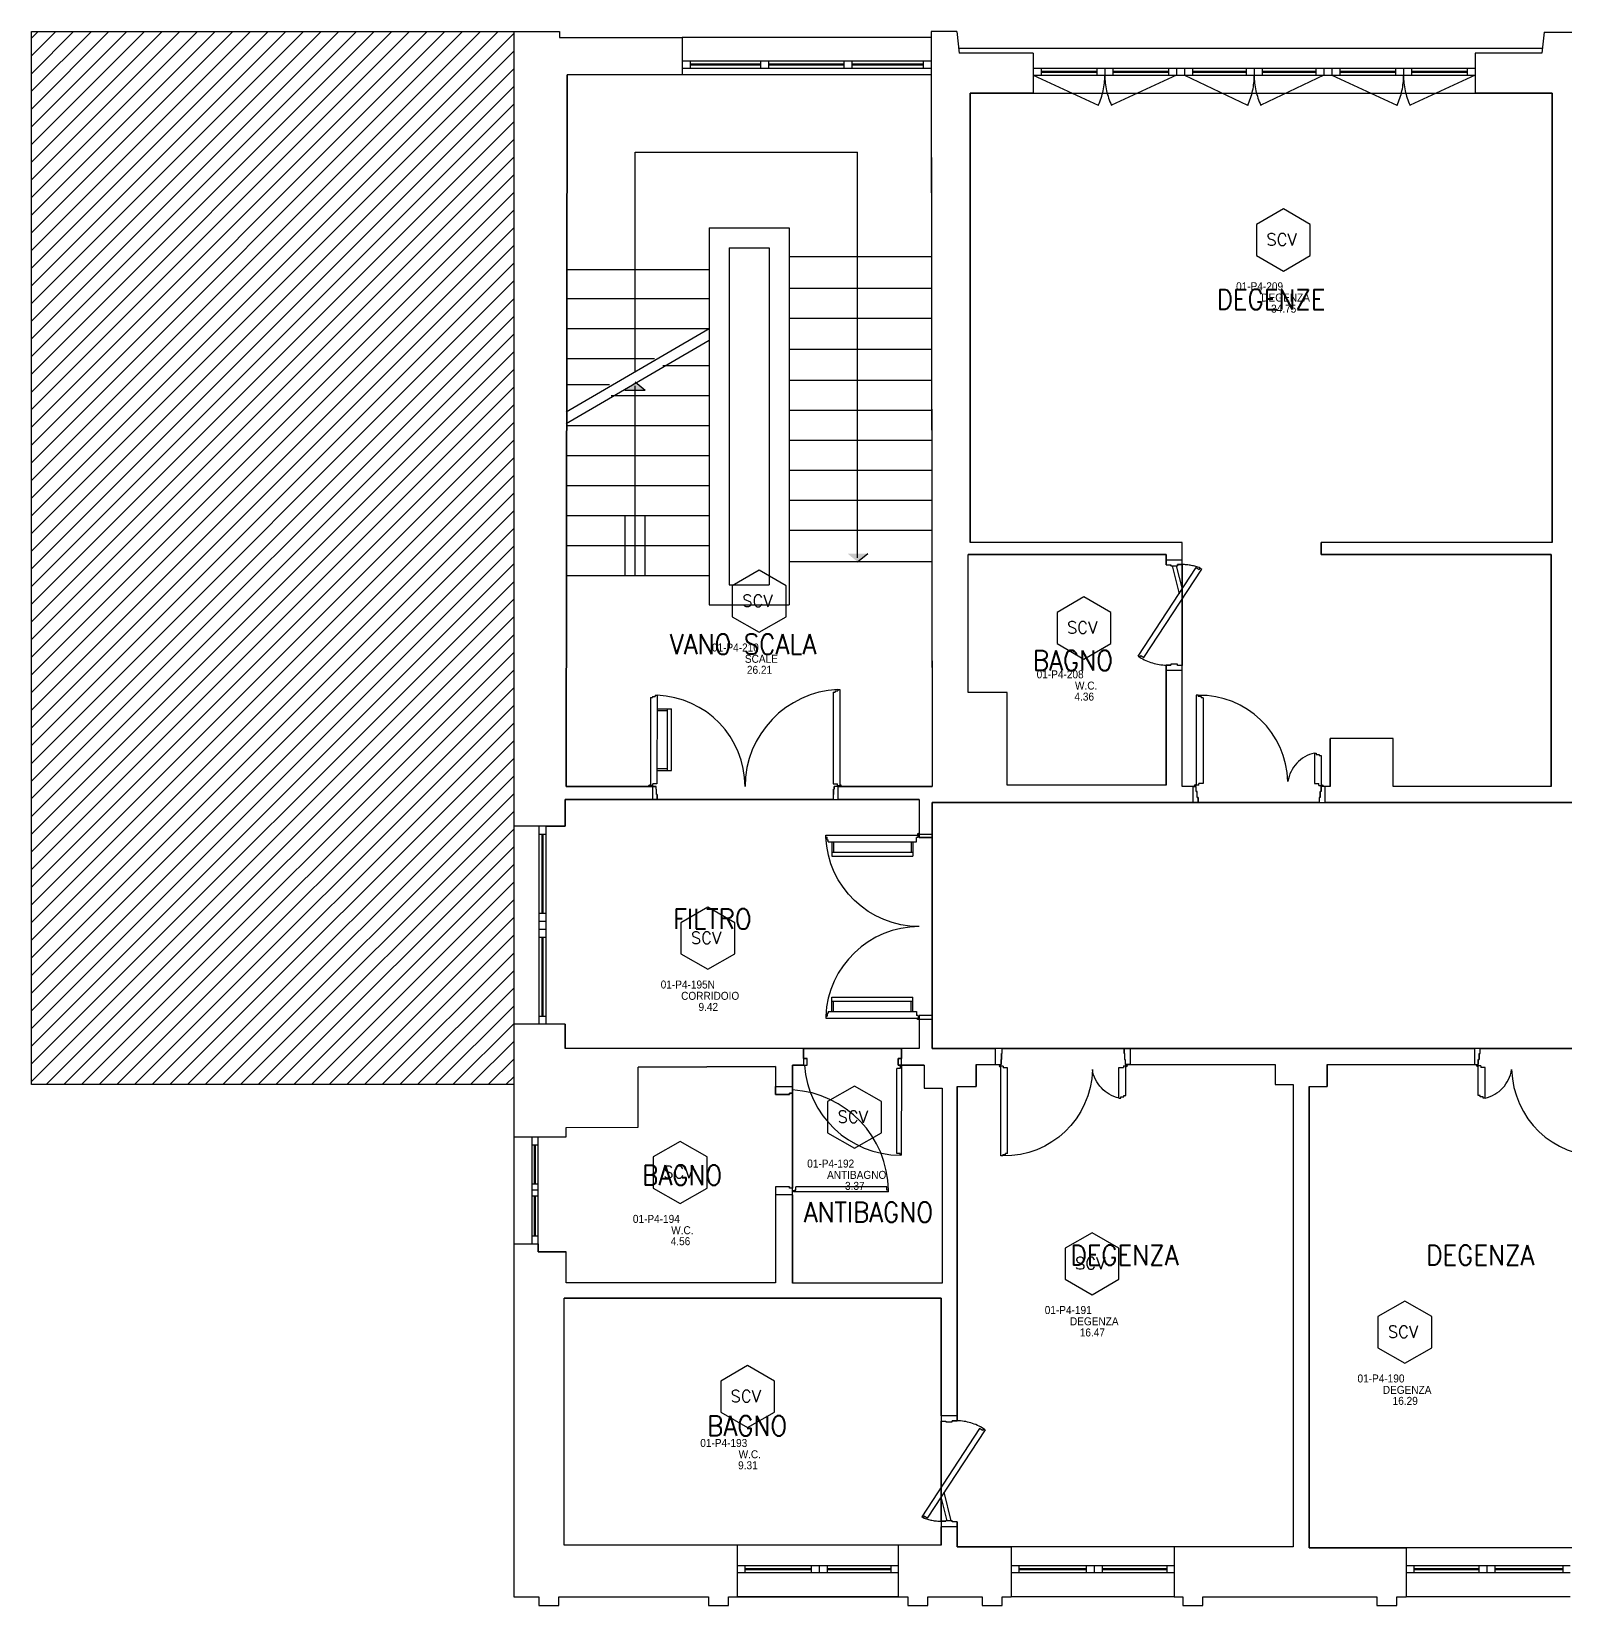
# Model space of a CAD drawing. Header units: inches. Extents: x 16420 to 16611, y 92341 to 92416.
# Drawn here: x 16420.3 to 16435.64, y 92394.51 to 92410.24 of the extents above; entities that cross this region are included whole.
import ezdxf
from ezdxf.enums import TextEntityAlignment as Align

# ---------------------------------------------------------------- set-up
doc = ezdxf.new("R2010")
doc.units = ezdxf.units.IN
doc.header["$LTSCALE"] = 50
doc.header["$MEASUREMENT"] = 0
doc.linetypes.add('HIDDEN2', pattern=[0.1875, 0.125, -0.0625])
doc.linetypes.add('NASCOSTA2', pattern=[0.1875, 0.125, -0.0625])
for name, color, linetype in [('A-LOCALI', 7, 'Continuous'), ('AA-CodiceVano', 7, 'Continuous'), ('GMM_DEST.USO', 50, 'Continuous'), ('PIANTA', 7, 'Continuous'), ('RM', 191, 'Continuous')]:
    doc.layers.add(name, color=color, linetype=linetype)
doc.styles.add('ARIAL', font='arial.ttf')
doc.styles.add('ARTECO', font='romans.shx', dxfattribs={"width": 0.9})
doc.styles.get("Standard").update_dxf_attribs({"font": 'txt.shx'})

# ---------------------------------------------------------------- blocks, each defined once
blk = doc.blocks.new('MFM_COD_VANO')
at = {"layer": 'A-LOCALI'}
for p, q in [((0, 0.621), (-0.269, 0.466)), ((0.269, 0.466), (0, 0.621)), ((-0.269, 0.466), (-0.269, 0.155)), ((0.269, 0.155), (0.269, 0.466)), ((-0.269, 0.155), (0, 0)), ((0, 0), (0.269, 0.155))]:
    blk.add_line(p, q, dxfattribs=at)
blk.add_text('SCV', height=0.12, dxfattribs=at).set_placement((-0.17, 0.255))
at = {"layer": 'A-LOCALI', "flags": 9}
for tag in ['MFM_NAME', 'MFM_COD_COMPLESSO', 'MFM_COD_EDIFICIO', 'MFM_COD_PIANO', 'MFM_COD_MACROAREA', 'MFM_ZONA', 'MFM_REPARTO']:
    blk.add_attdef(tag, (-0.084, 0.188), '', height=0.005, dxfattribs=at)
blk.add_attdef('MFM_ALTEZZA', text='', height=0.005, dxfattribs=at).set_placement((-0.057, 0.188), align=Align.CENTER)
at = {"layer": 'A-LOCALI', "style": 'ARIAL', "width": 0.9, "flags": 8}
for tag, p in [('MFM_COD_UT', (-0.026, -0.078)), ('MFM_DESTINAZIONE_USO', (0.023, -0.306)), ('MFM_SUPERFICIE', (0.004, -0.416))]:
    blk.add_attdef(tag, text='', height=0.08, dxfattribs=at).set_placement(p, align=Align.CENTER)
at = {"layer": 'A-LOCALI', "style": 'ARIAL', "width": 0.9}
for tag, p, height, flags in [('MFM_COD_LOCALE', (-0.472, -0.192), 0.08, 8), ('MFM_COD_SCHEDA', (-0.275, -0.483), 0.04, 9)]:
    blk.add_attdef(tag, p, '', height=height, dxfattribs=dict(at, flags=flags))

msp = doc.modelspace()

# ---------------------------------------------------------------- linework, layer by layer
at = {"layer": 'PIANTA', "color": 0, "linetype": 'NASCOSTA2', "ltscale": 4}
for p, q in [((16420.304, 92399.713), (16420.304, 92410.241)), ((16420.304, 92410.241), (16425.126, 92410.241)), ((16425.126, 92399.713), (16420.304, 92399.713))]:
    msp.add_line(p, q, dxfattribs=at)
at = {"layer": 'PIANTA', "color": 0}
for p, q in [((16420.304, 92410.173), (16420.372, 92410.241)), ((16420.304, 92409.996), (16420.549, 92410.241)), ((16420.304, 92409.819), (16420.726, 92410.241)), ((16420.304, 92409.643), (16420.903, 92410.241)), ((16420.304, 92409.466), (16421.079, 92410.241)), ((16420.304, 92409.289), (16421.256, 92410.241)), ((16420.304, 92409.112), (16421.433, 92410.241)), ((16420.304, 92408.936), (16421.61, 92410.241)), ((16420.304, 92408.759), (16421.787, 92410.241)), ((16420.304, 92408.582), (16421.963, 92410.241)), ((16420.304, 92408.405), (16422.14, 92410.241)), ((16420.304, 92408.228), (16422.317, 92410.241)), ((16420.304, 92408.052), (16422.494, 92410.241)), ((16420.304, 92407.875), (16422.67, 92410.241)), ((16420.304, 92407.698), (16422.847, 92410.241)), ((16420.304, 92407.521), (16423.024, 92410.241)), ((16420.304, 92407.345), (16423.201, 92410.241)), ((16420.304, 92407.168), (16423.378, 92410.241)), ((16420.304, 92406.991), (16423.554, 92410.241)), ((16420.304, 92406.814), (16423.731, 92410.241)), ((16420.304, 92406.637), (16423.908, 92410.241)), ((16420.304, 92406.461), (16424.085, 92410.241)), ((16420.304, 92406.284), (16424.261, 92410.241)), ((16420.304, 92406.107), (16424.438, 92410.241)), ((16420.304, 92405.93), (16424.615, 92410.241)), ((16420.304, 92405.754), (16424.792, 92410.241)), ((16420.304, 92405.577), (16424.969, 92410.241)), ((16420.304, 92405.4), (16425.126, 92410.222)), ((16425.126, 92410.241), (16425.126, 92402.298)), ((16425.126, 92410.241), (16425.126, 92410.241)), ((16425.126, 92410.241), (16425.583, 92410.241)), ((16425.583, 92410.241), (16425.583, 92410.18)), ((16425.583, 92410.18), (16426.809, 92410.18)), ((16429.299, 92410.18), (16426.809, 92410.18)), ((16426.809, 92410.18), (16426.809, 92409.809)), ((16429.557, 92410.241), (16429.299, 92410.241)), ((16429.299, 92410.241), (16429.309, 92402.693)), ((16429.557, 92410.241), (16429.581, 92410.023)), ((16435.428, 92410.234), (16435.405, 92410.023)), ((16435.428, 92410.234), (16435.774, 92410.234)), ((16420.304, 92405.223), (16425.126, 92410.045)), ((16429.576, 92410.073), (16435.406, 92410.073)), ((16430.319, 92410.023), (16429.581, 92410.023)), ((16430.319, 92410.023), (16430.319, 92409.623)), ((16435.405, 92410.023), (16434.739, 92410.023)), ((16434.739, 92410.023), (16434.739, 92409.623)), ((16420.304, 92405.046), (16425.126, 92409.868)), ((16426.809, 92409.946), (16429.299, 92409.946)), ((16426.809, 92409.876), (16429.299, 92409.876)), ((16426.889, 92409.946), (16426.889, 92409.876)), ((16426.889, 92409.917), (16427.593, 92409.917)), ((16426.889, 92409.907), (16427.593, 92409.907)), ((16427.593, 92409.946), (16427.593, 92409.876)), ((16427.673, 92409.946), (16427.673, 92409.876)), ((16427.673, 92409.917), (16428.426, 92409.917)), ((16427.673, 92409.907), (16428.426, 92409.907)), ((16428.426, 92409.946), (16428.426, 92409.876)), ((16428.506, 92409.946), (16428.506, 92409.876)), ((16428.506, 92409.917), (16429.219, 92409.917)), ((16428.506, 92409.907), (16429.219, 92409.907)), ((16429.219, 92409.946), (16429.219, 92409.876)), ((16430.319, 92409.873), (16431.753, 92409.873)), ((16430.399, 92409.873), (16430.399, 92409.803)), ((16430.956, 92409.873), (16430.956, 92409.803)), ((16431.036, 92409.873), (16431.036, 92409.803)), ((16431.116, 92409.873), (16431.116, 92409.803)), ((16431.673, 92409.873), (16431.673, 92409.803)), ((16431.753, 92409.873), (16431.753, 92409.803)), ((16431.753, 92409.873), (16431.833, 92409.873)), ((16431.833, 92409.873), (16433.226, 92409.873)), ((16431.833, 92409.873), (16431.833, 92409.803)), ((16431.913, 92409.873), (16431.913, 92409.803)), ((16432.449, 92409.873), (16432.449, 92409.803)), ((16432.529, 92409.873), (16432.529, 92409.803)), ((16432.609, 92409.873), (16432.609, 92409.803)), ((16433.146, 92409.873), (16433.146, 92409.803)), ((16433.226, 92409.873), (16433.226, 92409.803)), ((16433.226, 92409.873), (16433.306, 92409.873)), ((16433.226, 92409.873), (16433.226, 92409.803)), ((16433.306, 92409.873), (16434.739, 92409.873)), ((16433.306, 92409.873), (16433.306, 92409.803)), ((16433.386, 92409.873), (16433.386, 92409.803)), ((16433.943, 92409.873), (16433.943, 92409.803)), ((16434.023, 92409.873), (16434.023, 92409.803)), ((16434.103, 92409.873), (16434.103, 92409.803)), ((16434.659, 92409.873), (16434.659, 92409.803)), ((16425.659, 92409.809), (16425.649, 92402.693)), ((16426.809, 92409.809), (16425.659, 92409.809)), ((16429.299, 92409.809), (16426.809, 92409.809)), ((16430.319, 92409.803), (16431.753, 92409.803)), ((16430.399, 92409.844), (16430.956, 92409.844)), ((16430.399, 92409.834), (16430.956, 92409.834)), ((16431.116, 92409.844), (16431.673, 92409.844)), ((16431.116, 92409.834), (16431.673, 92409.834)), ((16431.753, 92409.803), (16431.833, 92409.803)), ((16431.833, 92409.803), (16433.226, 92409.803)), ((16431.913, 92409.844), (16432.449, 92409.844)), ((16431.913, 92409.834), (16432.449, 92409.834)), ((16432.609, 92409.844), (16433.146, 92409.844)), ((16432.609, 92409.834), (16433.146, 92409.834)), ((16433.226, 92409.803), (16433.306, 92409.803)), ((16433.306, 92409.803), (16434.739, 92409.803)), ((16433.386, 92409.844), (16433.943, 92409.844)), ((16433.386, 92409.834), (16433.943, 92409.834)), ((16434.103, 92409.844), (16434.659, 92409.844)), ((16434.103, 92409.834), (16434.659, 92409.834)), ((16420.304, 92404.87), (16425.126, 92409.691)), ((16429.689, 92409.623), (16429.689, 92405.133)), ((16430.319, 92409.623), (16429.689, 92409.623)), ((16430.319, 92409.623), (16434.739, 92409.623)), ((16435.509, 92409.623), (16434.739, 92409.623)), ((16435.509, 92405.133), (16435.509, 92409.623)), ((16420.304, 92404.693), (16425.126, 92409.515)), ((16420.304, 92404.516), (16425.126, 92409.338)), ((16420.304, 92404.339), (16425.126, 92409.161)), ((16420.304, 92404.163), (16425.126, 92408.984)), ((16426.339, 92409.034), (16428.564, 92409.034)), ((16426.339, 92406.837), (16426.339, 92409.034)), ((16428.564, 92404.979), (16428.564, 92409.034)), ((16420.304, 92403.986), (16425.126, 92408.807)), ((16420.304, 92403.809), (16425.126, 92408.631)), ((16420.304, 92403.632), (16425.126, 92408.454)), ((16420.304, 92403.455), (16425.126, 92408.277)), ((16427.079, 92408.279), (16427.879, 92408.279)), ((16427.079, 92408.279), (16427.079, 92404.509)), ((16427.879, 92408.279), (16427.879, 92404.509)), ((16420.304, 92403.279), (16425.126, 92408.1)), ((16427.279, 92408.079), (16427.679, 92408.079)), ((16427.279, 92408.079), (16427.279, 92404.709)), ((16427.679, 92408.079), (16427.679, 92404.709)), ((16429.309, 92407.989), (16427.879, 92407.989)), ((16420.304, 92403.102), (16425.126, 92407.924)), ((16427.079, 92407.859), (16425.649, 92407.859)), ((16420.304, 92402.925), (16425.126, 92407.747)), ((16429.309, 92407.672), (16427.879, 92407.672)), ((16420.304, 92402.748), (16425.126, 92407.57)), ((16427.079, 92407.569), (16425.649, 92407.569)), ((16420.304, 92402.572), (16425.126, 92407.393)), ((16429.309, 92407.372), (16427.879, 92407.372)), ((16420.304, 92402.395), (16425.126, 92407.216)), ((16427.072, 92407.269), (16425.649, 92407.269)), ((16420.304, 92402.218), (16425.126, 92407.04)), ((16429.309, 92407.062), (16427.879, 92407.062)), ((16426.534, 92406.969), (16425.649, 92406.969)), ((16427.079, 92406.899), (16426.618, 92406.899)), ((16420.304, 92402.041), (16425.126, 92406.863)), ((16426.085, 92406.709), (16425.649, 92406.709)), ((16426.339, 92406.738), (16426.44, 92406.655)), ((16429.309, 92406.752), (16427.879, 92406.752)), ((16420.304, 92401.864), (16425.126, 92406.686)), ((16427.079, 92406.599), (16426.1, 92406.599)), ((16426.238, 92406.655), (16426.339, 92406.655)), ((16426.339, 92404.799), (16426.339, 92406.698)), ((16426.339, 92406.655), (16426.44, 92406.655)), ((16420.304, 92401.688), (16425.126, 92406.509)), ((16429.309, 92406.452), (16427.879, 92406.452)), ((16420.304, 92401.511), (16425.126, 92406.333)), ((16427.079, 92406.299), (16425.649, 92406.299)), ((16420.304, 92401.334), (16425.126, 92406.156)), ((16429.309, 92406.152), (16427.879, 92406.152)), ((16420.304, 92401.157), (16425.126, 92405.979)), ((16427.079, 92405.999), (16425.649, 92405.999)), ((16420.304, 92400.981), (16425.126, 92405.802)), ((16429.309, 92405.852), (16427.879, 92405.852)), ((16420.304, 92400.804), (16425.126, 92405.625)), ((16427.079, 92405.699), (16425.649, 92405.699)), ((16420.304, 92400.627), (16425.126, 92405.449)), ((16429.309, 92405.552), (16427.879, 92405.552)), ((16427.079, 92405.399), (16425.649, 92405.399)), ((16426.239, 92404.799), (16426.239, 92405.399)), ((16426.439, 92404.799), (16426.439, 92405.399)), ((16420.304, 92400.45), (16425.126, 92405.272)), ((16429.309, 92405.252), (16427.879, 92405.252)), ((16420.304, 92400.273), (16425.126, 92405.095)), ((16427.079, 92405.099), (16425.649, 92405.099)), ((16428.564, 92404.939), (16428.665, 92405.022)), ((16431.649, 92405.013), (16429.669, 92405.013)), ((16429.669, 92403.633), (16429.669, 92405.013)), ((16431.809, 92405.133), (16429.689, 92405.133)), ((16431.649, 92404.958), (16431.649, 92405.013)), ((16431.809, 92404.958), (16431.809, 92405.133)), ((16433.199, 92405.013), (16433.199, 92405.133)), ((16435.509, 92405.133), (16433.199, 92405.133)), ((16435.499, 92405.013), (16433.199, 92405.013)), ((16435.499, 92402.693), (16435.499, 92405.013)), ((16420.304, 92400.097), (16425.126, 92404.918)), ((16429.309, 92404.939), (16427.879, 92404.939)), ((16431.37, 92403.997), (16431.949, 92404.882)), ((16431.425, 92403.984), (16432.004, 92404.867)), ((16431.649, 92404.958), (16431.809, 92404.958)), ((16431.649, 92404.908), (16431.649, 92404.958)), ((16431.649, 92404.908), (16431.697, 92404.908)), ((16431.697, 92404.898), (16431.697, 92404.908)), ((16431.697, 92404.898), (16431.761, 92404.898)), ((16431.709, 92404.898), (16431.778, 92404.62)), ((16431.75, 92404.898), (16431.808, 92404.667)), ((16431.761, 92404.913), (16431.761, 92404.898)), ((16431.809, 92404.913), (16431.761, 92404.913)), ((16431.809, 92404.913), (16431.809, 92404.958)), ((16431.949, 92404.882), (16431.979, 92404.862)), ((16431.979, 92404.862), (16431.989, 92404.877)), ((16431.989, 92404.877), (16432.004, 92404.867)), ((16420.304, 92399.92), (16425.126, 92404.741)), ((16427.079, 92404.799), (16425.649, 92404.799)), ((16427.279, 92404.709), (16427.679, 92404.709)), ((16420.304, 92399.743), (16425.126, 92404.565)), ((16427.079, 92404.509), (16427.879, 92404.509)), ((16420.451, 92399.713), (16425.126, 92404.388)), ((16420.628, 92399.713), (16425.126, 92404.211)), ((16420.804, 92399.713), (16425.126, 92404.034)), ((16431.37, 92403.997), (16431.384, 92403.987)), ((16431.384, 92403.987), (16431.395, 92404.003)), ((16431.395, 92404.003), (16431.425, 92403.984)), ((16431.649, 92403.908), (16431.697, 92403.908)), ((16431.649, 92403.858), (16431.649, 92403.908)), ((16431.761, 92403.918), (16431.697, 92403.918)), ((16431.697, 92403.918), (16431.697, 92403.908)), ((16431.761, 92403.903), (16431.761, 92403.918)), ((16431.809, 92403.903), (16431.761, 92403.903)), ((16431.809, 92403.858), (16431.809, 92403.903)), ((16420.981, 92399.713), (16425.126, 92403.858)), ((16431.649, 92402.708), (16431.649, 92403.858)), ((16431.649, 92403.858), (16431.809, 92403.858)), ((16431.809, 92402.693), (16431.809, 92403.858)), ((16421.158, 92399.713), (16425.126, 92403.681)), ((16426.493, 92403.582), (16426.493, 92402.704)), ((16426.493, 92403.582), (16426.512, 92403.582)), ((16426.512, 92403.594), (16426.512, 92403.582)), ((16426.512, 92403.594), (16426.54, 92403.594)), ((16426.54, 92403.606), (16426.54, 92403.594)), ((16426.54, 92403.606), (16426.559, 92403.606)), ((16426.559, 92403.606), (16426.558, 92402.72)), ((16428.32, 92403.638), (16428.32, 92402.72)), ((16428.32, 92403.638), (16428.339, 92403.638)), ((16428.339, 92403.65), (16428.339, 92403.638)), ((16428.339, 92403.65), (16428.367, 92403.65)), ((16428.367, 92403.662), (16428.367, 92403.65)), ((16428.367, 92403.662), (16428.386, 92403.662)), ((16428.386, 92403.662), (16428.386, 92402.704)), ((16430.059, 92403.633), (16429.669, 92403.633)), ((16430.059, 92402.708), (16430.059, 92403.633)), ((16431.949, 92403.605), (16431.949, 92402.707)), ((16431.969, 92403.605), (16431.949, 92403.605)), ((16431.969, 92403.605), (16431.969, 92403.592)), ((16431.998, 92403.592), (16431.969, 92403.592)), ((16431.998, 92403.592), (16431.998, 92403.579)), ((16432.018, 92403.579), (16431.998, 92403.579)), ((16432.018, 92403.579), (16432.018, 92402.724)), ((16421.335, 92399.713), (16425.126, 92403.504)), ((16426.558, 92403.471), (16426.702, 92403.471)), ((16426.558, 92403.454), (16426.663, 92403.454)), ((16426.663, 92402.855), (16426.663, 92403.471)), ((16426.702, 92402.855), (16426.702, 92403.471)), ((16421.512, 92399.713), (16425.126, 92403.327)), ((16421.688, 92399.713), (16425.126, 92403.15)), ((16433.289, 92402.693), (16433.289, 92403.173)), ((16433.919, 92403.173), (16433.289, 92403.173)), ((16433.919, 92402.693), (16433.919, 92403.173)), ((16421.865, 92399.713), (16425.126, 92402.974)), ((16433.131, 92403.027), (16433.131, 92402.722)), ((16433.131, 92403.027), (16433.15, 92403.027)), ((16433.15, 92403.027), (16433.15, 92403.015)), ((16433.15, 92403.015), (16433.18, 92403.015)), ((16433.18, 92403.015), (16433.18, 92403.002)), ((16433.18, 92403.002), (16433.199, 92403.002)), ((16433.199, 92403.002), (16433.199, 92402.705)), ((16422.042, 92399.713), (16425.126, 92402.797)), ((16426.558, 92402.872), (16426.663, 92402.872)), ((16426.558, 92402.855), (16426.702, 92402.855)), ((16422.219, 92399.713), (16425.126, 92402.62)), ((16425.649, 92402.693), (16426.514, 92402.693)), ((16426.516, 92402.704), (16426.493, 92402.704)), ((16426.514, 92402.693), (16426.514, 92402.563)), ((16426.514, 92402.693), (16426.549, 92402.693)), ((16426.516, 92402.704), (16426.516, 92402.72)), ((16426.558, 92402.72), (16426.516, 92402.72)), ((16426.549, 92402.667), (16426.549, 92402.693)), ((16426.549, 92402.667), (16426.554, 92402.667)), ((16426.554, 92402.612), (16426.554, 92402.667)), ((16428.32, 92402.72), (16428.362, 92402.72)), ((16428.329, 92402.667), (16428.324, 92402.667)), ((16428.324, 92402.612), (16428.324, 92402.667)), ((16428.329, 92402.667), (16428.329, 92402.693)), ((16428.365, 92402.693), (16428.329, 92402.693)), ((16428.362, 92402.704), (16428.362, 92402.72)), ((16428.362, 92402.704), (16428.386, 92402.704)), ((16428.365, 92402.693), (16429.309, 92402.693)), ((16428.365, 92402.693), (16428.365, 92402.563)), ((16431.649, 92402.708), (16430.059, 92402.708)), ((16431.914, 92402.693), (16431.809, 92402.693)), ((16431.914, 92402.693), (16431.914, 92402.533)), ((16431.914, 92402.693), (16431.949, 92402.693)), ((16431.974, 92402.707), (16431.949, 92402.707)), ((16431.949, 92402.643), (16431.949, 92402.693)), ((16431.949, 92402.643), (16431.959, 92402.643)), ((16431.959, 92402.582), (16431.959, 92402.643)), ((16431.974, 92402.707), (16431.974, 92402.724)), ((16432.018, 92402.724), (16431.974, 92402.724)), ((16433.131, 92402.722), (16433.175, 92402.722)), ((16433.175, 92402.705), (16433.175, 92402.722)), ((16433.175, 92402.705), (16433.199, 92402.705)), ((16433.199, 92402.643), (16433.189, 92402.643)), ((16433.189, 92402.582), (16433.189, 92402.643)), ((16433.234, 92402.693), (16433.199, 92402.693)), ((16433.199, 92402.643), (16433.199, 92402.693)), ((16433.289, 92402.693), (16433.234, 92402.693)), ((16433.234, 92402.693), (16433.234, 92402.533)), ((16435.499, 92402.693), (16433.919, 92402.693)), ((16425.639, 92402.563), (16425.639, 92402.298)), ((16426.514, 92402.563), (16425.639, 92402.563)), ((16426.559, 92402.563), (16426.514, 92402.563)), ((16426.554, 92402.612), (16426.559, 92402.612)), ((16426.559, 92402.612), (16426.559, 92402.563)), ((16428.324, 92402.612), (16428.319, 92402.612)), ((16428.319, 92402.612), (16428.319, 92402.563)), ((16428.319, 92402.563), (16428.365, 92402.563)), ((16429.179, 92402.563), (16428.365, 92402.563)), ((16429.179, 92402.563), (16429.179, 92402.183)), ((16431.914, 92402.533), (16429.309, 92402.533)), ((16429.309, 92402.533), (16429.309, 92402.138)), ((16431.969, 92402.533), (16431.914, 92402.533)), ((16431.959, 92402.582), (16431.969, 92402.582)), ((16431.969, 92402.582), (16431.969, 92402.533)), ((16433.189, 92402.582), (16433.179, 92402.582)), ((16433.179, 92402.582), (16433.179, 92402.533)), ((16433.179, 92402.533), (16433.234, 92402.533)), ((16437.984, 92402.533), (16433.234, 92402.533)), ((16422.395, 92399.713), (16425.126, 92402.443)), ((16422.572, 92399.713), (16425.126, 92402.267)), ((16425.639, 92402.298), (16425.126, 92402.298)), ((16425.126, 92402.298), (16425.126, 92400.318)), ((16425.379, 92401.348), (16425.379, 92402.298)), ((16425.379, 92402.218), (16425.449, 92402.218)), ((16425.409, 92401.428), (16425.409, 92402.218)), ((16425.419, 92401.428), (16425.419, 92402.218)), ((16425.449, 92401.348), (16425.449, 92402.298)), ((16428.246, 92402.206), (16429.168, 92402.206)), ((16428.246, 92402.187), (16428.246, 92402.206)), ((16428.246, 92402.187), (16428.258, 92402.187)), ((16428.258, 92402.159), (16428.258, 92402.187)), ((16428.258, 92402.159), (16428.271, 92402.159)), ((16428.271, 92402.14), (16428.271, 92402.159)), ((16429.168, 92402.183), (16429.152, 92402.183)), ((16429.152, 92402.141), (16429.152, 92402.183)), ((16429.168, 92402.183), (16429.168, 92402.206)), ((16429.179, 92402.218), (16429.179, 92402.183)), ((16429.179, 92402.218), (16429.309, 92402.218)), ((16429.227, 92402.183), (16429.179, 92402.183)), ((16429.227, 92402.183), (16429.227, 92402.183)), ((16429.309, 92402.183), (16429.227, 92402.183)), ((16429.309, 92402.218), (16429.309, 92402.183)), ((16422.749, 92399.713), (16425.126, 92402.09)), ((16428.271, 92402.14), (16429.152, 92402.141)), ((16428.307, 92402.141), (16428.307, 92401.996)), ((16428.307, 92402.036), (16429.116, 92402.036)), ((16428.307, 92401.996), (16429.116, 92401.996)), ((16428.324, 92402.141), (16428.324, 92402.036)), ((16429.098, 92402.141), (16429.098, 92402.036)), ((16429.116, 92402.141), (16429.116, 92401.996)), ((16422.926, 92399.713), (16425.126, 92401.913)), ((16423.103, 92399.713), (16425.126, 92401.736)), ((16423.279, 92399.713), (16425.126, 92401.559)), ((16423.456, 92399.713), (16425.126, 92401.383)), ((16425.379, 92401.428), (16425.449, 92401.428)), ((16423.633, 92399.713), (16425.126, 92401.206)), ((16425.379, 92401.348), (16425.449, 92401.348)), ((16425.379, 92401.268), (16425.379, 92401.348)), ((16425.379, 92401.268), (16425.449, 92401.268)), ((16425.379, 92400.318), (16425.379, 92401.268)), ((16425.449, 92401.268), (16425.449, 92401.348)), ((16425.449, 92400.318), (16425.449, 92401.268)), ((16425.379, 92401.188), (16425.449, 92401.188)), ((16425.409, 92400.398), (16425.409, 92401.188)), ((16425.419, 92400.398), (16425.419, 92401.188)), ((16423.81, 92399.713), (16425.126, 92401.029)), ((16423.986, 92399.713), (16425.126, 92400.852)), ((16424.163, 92399.713), (16425.126, 92400.676)), ((16428.306, 92400.589), (16429.116, 92400.589)), ((16428.306, 92400.445), (16428.306, 92400.589)), ((16429.116, 92400.445), (16429.116, 92400.589)), ((16424.34, 92399.713), (16425.126, 92400.499)), ((16428.258, 92400.426), (16428.27, 92400.426)), ((16428.258, 92400.426), (16428.258, 92400.398)), ((16428.27, 92400.445), (16429.152, 92400.445)), ((16428.27, 92400.445), (16428.27, 92400.426)), ((16428.306, 92400.549), (16429.116, 92400.549)), ((16428.323, 92400.445), (16428.323, 92400.549)), ((16429.098, 92400.445), (16429.098, 92400.549)), ((16429.152, 92400.445), (16429.152, 92400.403)), ((16424.517, 92399.713), (16425.126, 92400.322)), ((16425.126, 92400.318), (16425.126, 92399.193)), ((16425.639, 92400.318), (16425.126, 92400.318)), ((16425.379, 92400.398), (16425.449, 92400.398)), ((16425.639, 92400.318), (16425.639, 92400.073)), ((16428.246, 92400.398), (16428.258, 92400.398)), ((16428.246, 92400.398), (16428.246, 92400.379)), ((16428.246, 92400.379), (16429.168, 92400.379)), ((16429.168, 92400.403), (16429.152, 92400.403)), ((16429.168, 92400.403), (16429.168, 92400.379)), ((16429.227, 92400.403), (16429.179, 92400.403)), ((16429.179, 92400.367), (16429.179, 92400.403)), ((16429.179, 92400.367), (16429.309, 92400.367)), ((16429.179, 92400.367), (16429.179, 92400.073)), ((16429.227, 92400.403), (16429.227, 92400.403)), ((16429.309, 92400.403), (16429.227, 92400.403)), ((16429.309, 92400.403), (16429.309, 92400.367)), ((16429.309, 92400.367), (16429.309, 92400.073)), ((16424.694, 92399.713), (16425.126, 92400.145)), ((16424.87, 92399.713), (16425.126, 92399.968)), ((16428.024, 92400.073), (16425.639, 92400.073)), ((16428.024, 92400.073), (16428.024, 92399.908)), ((16428.024, 92399.973), (16428.059, 92399.973)), ((16428.059, 92399.908), (16428.059, 92399.973)), ((16428.969, 92399.908), (16428.969, 92399.973)), ((16428.969, 92399.973), (16429.004, 92399.973)), ((16429.179, 92400.073), (16429.004, 92400.073)), ((16429.004, 92399.908), (16429.004, 92400.073)), ((16429.309, 92400.073), (16429.944, 92400.073)), ((16429.944, 92399.913), (16429.944, 92400.073)), ((16430.009, 92400.073), (16429.944, 92400.073)), ((16429.999, 92399.963), (16429.999, 92399.913)), ((16429.999, 92399.963), (16430.004, 92399.963)), ((16430.004, 92400.023), (16430.009, 92400.023)), ((16430.004, 92400.023), (16430.004, 92399.963)), ((16430.009, 92400.023), (16430.009, 92400.073)), ((16431.229, 92400.073), (16431.294, 92400.073)), ((16431.229, 92400.023), (16431.229, 92400.073)), ((16431.234, 92400.023), (16431.229, 92400.023)), ((16431.234, 92400.023), (16431.234, 92399.963)), ((16431.239, 92399.963), (16431.234, 92399.963)), ((16431.239, 92399.963), (16431.239, 92399.913)), ((16431.294, 92400.073), (16434.734, 92400.073)), ((16431.294, 92399.913), (16431.294, 92400.073)), ((16434.734, 92399.913), (16434.734, 92400.073)), ((16434.789, 92400.073), (16434.734, 92400.073)), ((16434.769, 92399.963), (16434.769, 92399.913)), ((16434.769, 92399.963), (16434.779, 92399.963)), ((16434.779, 92400.023), (16434.789, 92400.023)), ((16434.779, 92400.023), (16434.779, 92399.963)), ((16434.789, 92400.023), (16434.789, 92400.073)), ((16425.047, 92399.713), (16425.126, 92399.792)), ((16427.744, 92399.893), (16426.369, 92399.888)), ((16426.369, 92399.288), (16426.369, 92399.888)), ((16427.744, 92399.893), (16427.744, 92399.693)), ((16427.914, 92399.908), (16427.914, 92399.693)), ((16428.024, 92399.908), (16427.914, 92399.908)), ((16428.024, 92399.908), (16428.059, 92399.908)), ((16428.955, 92399.024), (16428.956, 92399.875)), ((16428.989, 92399.875), (16428.956, 92399.875)), ((16429.004, 92399.908), (16428.969, 92399.908)), ((16428.989, 92399.891), (16428.989, 92399.875)), ((16429.006, 92399.891), (16428.989, 92399.891)), ((16429.229, 92399.908), (16429.004, 92399.908)), ((16429.004, 92399.007), (16429.006, 92399.891)), ((16429.229, 92399.908), (16429.229, 92399.678)), ((16429.749, 92399.913), (16429.944, 92399.913)), ((16429.749, 92399.913), (16429.749, 92399.693)), ((16429.944, 92399.913), (16429.999, 92399.913)), ((16429.996, 92399.001), (16429.996, 92399.899)), ((16430.02, 92399.899), (16429.996, 92399.899)), ((16430.02, 92399.899), (16430.02, 92399.882)), ((16430.064, 92399.882), (16430.02, 92399.882)), ((16430.064, 92399.026), (16430.064, 92399.882)), ((16431.177, 92399.578), (16431.177, 92399.884)), ((16431.177, 92399.884), (16431.221, 92399.884)), ((16431.221, 92399.901), (16431.221, 92399.884)), ((16431.221, 92399.901), (16431.245, 92399.901)), ((16431.294, 92399.913), (16431.239, 92399.913)), ((16431.245, 92399.604), (16431.245, 92399.901)), ((16431.294, 92399.913), (16432.739, 92399.913)), ((16432.739, 92399.913), (16432.739, 92399.713)), ((16433.259, 92399.913), (16434.734, 92399.913)), ((16433.259, 92399.913), (16433.259, 92399.693)), ((16434.734, 92399.913), (16434.769, 92399.913)), ((16434.769, 92399.604), (16434.769, 92399.901)), ((16434.794, 92399.901), (16434.769, 92399.901)), ((16434.794, 92399.901), (16434.794, 92399.884)), ((16434.838, 92399.884), (16434.794, 92399.884)), ((16434.838, 92399.578), (16434.838, 92399.884)), ((16427.744, 92399.613), (16427.744, 92399.693)), ((16427.744, 92399.693), (16427.914, 92399.693)), ((16427.914, 92399.628), (16427.882, 92399.628)), ((16427.882, 92399.628), (16427.882, 92399.613)), ((16427.914, 92399.693), (16427.914, 92399.628)), ((16429.229, 92399.678), (16429.409, 92399.678)), ((16429.409, 92399.678), (16429.409, 92397.728)), ((16429.559, 92399.693), (16429.559, 92396.403)), ((16429.559, 92399.693), (16429.749, 92399.693)), ((16432.739, 92399.713), (16432.919, 92399.713)), ((16432.919, 92399.713), (16432.919, 92395.093)), ((16433.079, 92399.693), (16433.079, 92395.083)), ((16433.079, 92399.693), (16433.259, 92399.693)), ((16427.882, 92399.613), (16427.744, 92399.613)), ((16431.177, 92399.578), (16431.197, 92399.578)), ((16431.197, 92399.591), (16431.226, 92399.591)), ((16431.197, 92399.578), (16431.197, 92399.591)), ((16431.226, 92399.591), (16431.226, 92399.604)), ((16431.226, 92399.604), (16431.245, 92399.604)), ((16434.789, 92399.604), (16434.769, 92399.604)), ((16434.789, 92399.591), (16434.789, 92399.604)), ((16434.818, 92399.591), (16434.789, 92399.591)), ((16434.818, 92399.578), (16434.818, 92399.591)), ((16434.838, 92399.578), (16434.818, 92399.578)), ((16425.126, 92399.193), (16425.126, 92398.123)), ((16425.126, 92399.193), (16425.649, 92399.193)), ((16425.309, 92398.123), (16425.309, 92399.193)), ((16425.369, 92398.123), (16425.369, 92399.193)), ((16425.649, 92399.284), (16426.369, 92399.288)), ((16425.649, 92399.193), (16425.649, 92399.284)), ((16425.309, 92399.113), (16425.369, 92399.113)), ((16425.334, 92398.718), (16425.334, 92399.113)), ((16425.344, 92398.718), (16425.344, 92399.113)), ((16428.988, 92399.024), (16428.955, 92399.024)), ((16428.988, 92399.007), (16428.988, 92399.024)), ((16429.004, 92399.007), (16428.988, 92399.007)), ((16430.015, 92399.001), (16429.996, 92399.001)), ((16430.044, 92399.013), (16430.015, 92399.013)), ((16430.015, 92399.001), (16430.015, 92399.013)), ((16430.044, 92399.013), (16430.044, 92399.026)), ((16430.064, 92399.026), (16430.044, 92399.026)), ((16425.369, 92398.718), (16425.309, 92398.718)), ((16427.744, 92398.693), (16427.744, 92398.613)), ((16427.882, 92398.693), (16427.744, 92398.693)), ((16427.882, 92398.693), (16427.882, 92398.678)), ((16428.856, 92398.691), (16427.947, 92398.69)), ((16427.947, 92398.658), (16427.947, 92398.69)), ((16428.856, 92398.658), (16428.856, 92398.691)), ((16425.369, 92398.658), (16425.309, 92398.658)), ((16425.369, 92398.598), (16425.309, 92398.598)), ((16425.334, 92398.203), (16425.334, 92398.598)), ((16425.344, 92398.203), (16425.344, 92398.598)), ((16427.914, 92398.613), (16427.744, 92398.613)), ((16427.744, 92398.613), (16427.744, 92397.733)), ((16427.914, 92398.678), (16427.882, 92398.678)), ((16427.914, 92398.613), (16427.914, 92398.678)), ((16427.914, 92398.613), (16427.914, 92397.728)), ((16427.931, 92398.658), (16427.947, 92398.658)), ((16427.931, 92398.641), (16427.931, 92398.658)), ((16428.872, 92398.642), (16427.931, 92398.641)), ((16428.872, 92398.658), (16428.856, 92398.658)), ((16428.872, 92398.642), (16428.872, 92398.658)), ((16425.126, 92398.123), (16425.126, 92394.593)), ((16425.126, 92398.123), (16425.369, 92398.123)), ((16425.309, 92398.203), (16425.369, 92398.203)), ((16425.369, 92398.123), (16425.369, 92398.043)), ((16425.369, 92398.043), (16425.649, 92398.043)), ((16425.649, 92397.733), (16425.649, 92398.043)), ((16427.744, 92397.733), (16425.649, 92397.733)), ((16429.409, 92397.728), (16427.914, 92397.728)), ((16425.629, 92395.108), (16425.629, 92397.578)), ((16429.399, 92397.578), (16425.629, 92397.578)), ((16429.399, 92396.403), (16429.399, 92397.578)), ((16429.559, 92396.403), (16429.399, 92396.403)), ((16429.399, 92396.403), (16429.399, 92396.348)), ((16429.399, 92396.348), (16429.447, 92396.348)), ((16429.447, 92396.348), (16429.447, 92396.343)), ((16429.447, 92396.343), (16429.511, 92396.343)), ((16429.511, 92396.343), (16429.511, 92396.353)), ((16429.559, 92396.353), (16429.511, 92396.353)), ((16429.559, 92396.403), (16429.559, 92396.353)), ((16429.784, 92396.276), (16429.205, 92395.393)), ((16429.839, 92396.263), (16429.259, 92395.379)), ((16429.813, 92396.257), (16429.784, 92396.276)), ((16429.824, 92396.273), (16429.813, 92396.257)), ((16429.839, 92396.263), (16429.824, 92396.273)), ((16429.459, 92395.353), (16429.4, 92395.594)), ((16429.5, 92395.353), (16429.431, 92395.64)), ((16429.22, 92395.383), (16429.205, 92395.393)), ((16429.229, 92395.398), (16429.22, 92395.383)), ((16429.259, 92395.379), (16429.229, 92395.398)), ((16429.399, 92395.348), (16429.399, 92395.293)), ((16429.399, 92395.348), (16429.447, 92395.348)), ((16429.399, 92395.108), (16429.399, 92395.293)), ((16429.559, 92395.293), (16429.399, 92395.293)), ((16429.447, 92395.348), (16429.447, 92395.353)), ((16429.511, 92395.353), (16429.447, 92395.353)), ((16429.511, 92395.353), (16429.511, 92395.343)), ((16429.559, 92395.343), (16429.511, 92395.343)), ((16429.559, 92395.343), (16429.559, 92395.293)), ((16429.559, 92395.293), (16429.559, 92395.093)), ((16427.359, 92395.108), (16425.629, 92395.108)), ((16427.359, 92395.108), (16427.359, 92394.593)), ((16428.969, 92395.108), (16427.359, 92395.108)), ((16429.399, 92395.108), (16428.969, 92395.108)), ((16428.969, 92395.108), (16428.969, 92394.592)), ((16429.559, 92395.093), (16430.099, 92395.093)), ((16430.099, 92395.093), (16430.099, 92394.593)), ((16431.729, 92395.093), (16430.099, 92395.093)), ((16432.919, 92395.093), (16431.729, 92395.093)), ((16431.729, 92395.093), (16431.729, 92394.593)), ((16433.079, 92395.083), (16434.049, 92395.083)), ((16434.049, 92395.083), (16434.049, 92394.593)), ((16435.689, 92395.083), (16434.049, 92395.083)), ((16428.969, 92394.903), (16427.359, 92394.903)), ((16428.969, 92394.833), (16427.359, 92394.833)), ((16427.439, 92394.833), (16427.439, 92394.903)), ((16428.104, 92394.873), (16427.439, 92394.872)), ((16428.104, 92394.863), (16427.439, 92394.862)), ((16428.104, 92394.833), (16428.104, 92394.903)), ((16428.184, 92394.833), (16428.184, 92394.903)), ((16428.264, 92394.833), (16428.264, 92394.903)), ((16428.899, 92394.873), (16428.264, 92394.873)), ((16428.899, 92394.863), (16428.264, 92394.863)), ((16428.899, 92394.833), (16428.899, 92394.903)), ((16431.729, 92394.903), (16430.099, 92394.903)), ((16431.729, 92394.833), (16430.099, 92394.833)), ((16430.179, 92394.833), (16430.179, 92394.903)), ((16430.854, 92394.873), (16430.179, 92394.872)), ((16430.854, 92394.863), (16430.179, 92394.862)), ((16430.854, 92394.833), (16430.854, 92394.903)), ((16430.934, 92394.833), (16430.934, 92394.903)), ((16431.014, 92394.833), (16431.014, 92394.903)), ((16431.659, 92394.873), (16431.014, 92394.873)), ((16431.659, 92394.863), (16431.014, 92394.863)), ((16431.659, 92394.833), (16431.659, 92394.903)), ((16435.689, 92394.903), (16434.049, 92394.903)), ((16435.689, 92394.833), (16434.049, 92394.833)), ((16434.129, 92394.833), (16434.129, 92394.903)), ((16434.779, 92394.873), (16434.129, 92394.872)), ((16434.779, 92394.863), (16434.129, 92394.862)), ((16434.779, 92394.833), (16434.779, 92394.903)), ((16434.859, 92394.833), (16434.859, 92394.903)), ((16434.939, 92394.833), (16434.939, 92394.903)), ((16435.619, 92394.873), (16434.939, 92394.873)), ((16435.619, 92394.863), (16434.939, 92394.863)), ((16435.619, 92394.833), (16435.619, 92394.903)), ((16425.126, 92394.593), (16425.376, 92394.593)), ((16425.376, 92394.593), (16425.376, 92394.507)), ((16425.576, 92394.593), (16427.073, 92394.593)), ((16425.576, 92394.507), (16425.576, 92394.593)), ((16427.073, 92394.593), (16427.073, 92394.507)), ((16427.273, 92394.507), (16427.273, 92394.593)), ((16427.273, 92394.593), (16427.359, 92394.593)), ((16428.969, 92394.593), (16427.359, 92394.593)), ((16427.359, 92394.593), (16428.969, 92394.593)), ((16428.969, 92394.592), (16429.066, 92394.592)), ((16429.066, 92394.592), (16429.066, 92394.506)), ((16429.266, 92394.506), (16429.266, 92394.592)), ((16429.266, 92394.592), (16429.809, 92394.592)), ((16429.809, 92394.592), (16429.809, 92394.506)), ((16430.009, 92394.506), (16430.009, 92394.593)), ((16430.009, 92394.593), (16430.099, 92394.593)), ((16431.729, 92394.593), (16430.099, 92394.593)), ((16431.729, 92394.593), (16431.815, 92394.593)), ((16431.815, 92394.593), (16431.815, 92394.593)), ((16431.815, 92394.593), (16431.815, 92394.506)), ((16432.015, 92394.506), (16432.015, 92394.593)), ((16432.015, 92394.593), (16433.754, 92394.593)), ((16433.754, 92394.593), (16433.754, 92394.507)), ((16433.954, 92394.507), (16433.954, 92394.593)), ((16433.954, 92394.593), (16434.049, 92394.593)), ((16435.689, 92394.593), (16434.049, 92394.593)), ((16425.376, 92394.507), (16425.576, 92394.507)), ((16427.073, 92394.507), (16427.273, 92394.507)), ((16429.066, 92394.506), (16429.266, 92394.506)), ((16429.809, 92394.506), (16430.009, 92394.506)), ((16431.815, 92394.506), (16432.015, 92394.506)), ((16433.754, 92394.507), (16433.954, 92394.507))]:
    msp.add_line(p, q, dxfattribs=at)
at = {"layer": 'PIANTA', "color": 0, "linetype": 'NASCOSTA2'}
for p, q in [((16430.319, 92409.803), (16430.97, 92409.503)), ((16431.753, 92409.803), (16431.102, 92409.503)), ((16431.833, 92409.803), (16432.463, 92409.503)), ((16433.226, 92409.803), (16432.595, 92409.503)), ((16433.306, 92409.803), (16433.956, 92409.503)), ((16434.739, 92409.803), (16434.089, 92409.503))]:
    msp.add_line(p, q, dxfattribs=at)
at = {"layer": 'PIANTA', "color": 0, "linetype": 'HIDDEN2'}
for p, q in [((16425.649, 92406.44), (16427.079, 92407.273)), ((16425.649, 92406.321), (16427.08, 92407.155))]:
    msp.add_line(p, q, dxfattribs=at)
at = {"layer": 'PIANTA', "color": 0}
for centre in [(16428.997, 92399.899), (16427.922, 92398.649)]:
    msp.add_circle(centre, 0.00633, dxfattribs=at)
at = {"layer": 'PIANTA', "color": 0, "linetype": 'NASCOSTA2'}
for centre, radius, start, end in [((16430.319, 92409.803), 0.717, 335.2177, 0), ((16431.753, 92409.803), 0.717, 180, 204.7823), ((16431.813, 92409.803), 0.717, 335.2177, 0), ((16433.246, 92409.803), 0.717, 180, 204.7823), ((16433.306, 92409.803), 0.717, 335.2177, 0), ((16434.739, 92409.803), 0.717, 180, 204.7823), ((16431.797, 92404.38), 0.533, 68.9246, 88.6965), ((16431.656, 92404.412), 0.505, 237.4234, 269.2178), ((16426.525, 92402.692), 0.914, 0.0029, 87.9137), ((16428.41, 92402.692), 0.971, 92.5535, 179.9971), ((16428.998, 92399.976), 0.969, 184.0483, 269.4117), ((16427.853, 92398.642), 1.02, 0.8934, 86.5381), ((16429.552, 92395.848), 0.505, 57.4234, 89.2178), ((16429.411, 92395.881), 0.533, 248.9246, 268.6965)]:
    msp.add_arc(centre, radius, start, end, dxfattribs=at)
for centre, major_axis, ratio, start_param, end_param in [((16431.972, 92402.697), (0.361, 0.836), 0.979411, -1.121028, 0.41809), ((16433.2, 92402.699), (0.246, 0.236), 0.979981, 1.020951, 2.235791), ((16429.155, 92400.384), (0.669, 0.631), 0.97669, 0.799028, 2.359103), ((16434.769, 92399.907), (-0.246, -0.236), 0.979981, 1.020951, 2.235791), ((16435.997, 92399.908), (-0.361, -0.836), 0.979411, -1.121028, 0.41809)]:
    msp.add_ellipse(centre, major_axis=major_axis, ratio=ratio, start_param=start_param, end_param=end_param, dxfattribs=at)
at = {"layer": 'PIANTA', "color": 0}
for centre, major_axis in [((16426.484, 92402.702), (-0.00502, -0.00502)), ((16431.94, 92402.705), (-0.00502, -0.00502)), ((16433.209, 92402.703), (-0.00502, -0.00502)), ((16429.169, 92400.37), (0.00502, -0.00502)), ((16434.76, 92399.903), (0.00502, 0.00502))]:
    msp.add_ellipse(centre, major_axis=major_axis, ratio=1, start_param=5.497826, end_param=11.781011, dxfattribs=at)
at = {"layer": 'PIANTA', "color": 0, "extrusion": (0, 0, -1)}
for centre, major_axis in [((16428.394, 92402.702), (0.00502, -0.00502)), ((16429.169, 92402.215), (0.00502, 0.00502)), ((16429.986, 92399.901), (-0.00502, 0.00502)), ((16431.255, 92399.903), (-0.00502, 0.00502))]:
    msp.add_ellipse(centre, major_axis=major_axis, ratio=1, start_param=5.497826, end_param=11.781011, dxfattribs=at)
at = {"layer": 'PIANTA', "color": 0, "linetype": 'NASCOSTA2', "extrusion": (0, 0, -1)}
for centre, major_axis, ratio, start_param, end_param in [((16429.155, 92402.201), (-0.668, 0.631), 0.97669, 3.94062, 5.500696), ((16430.018, 92399.908), (0.361, -0.836), 0.979411, -1.121028, 0.41809), ((16431.246, 92399.907), (0.246, -0.236), 0.979981, 1.020951, 2.235791)]:
    msp.add_ellipse(centre, major_axis=major_axis, ratio=ratio, start_param=start_param, end_param=end_param, dxfattribs=at)
at = {"layer": 'PIANTA', "color": 0}
for points in [[(16426.238, 92406.655), (16426.339, 92406.738), (16426.44, 92406.655)], [(16428.463, 92405.022), (16428.564, 92404.939), (16428.665, 92405.022)]]:
    msp.add_solid(points, dxfattribs=at)
at = {"layer": 'RM'}
for points in [[(16425.659, 92409.809), (16429.3, 92409.814), (16429.309, 92402.693), (16428.329, 92402.693), (16428.329, 92402.667), (16428.324, 92402.667), (16428.324, 92402.612), (16428.319, 92402.612), (16428.319, 92402.563), (16426.559, 92402.563), (16426.559, 92402.612), (16426.554, 92402.612), (16426.554, 92402.667), (16426.549, 92402.667), (16426.549, 92402.693), (16425.649, 92402.693)], [(16429.689, 92409.623), (16435.509, 92409.623), (16435.509, 92405.133), (16433.199, 92405.133), (16433.199, 92405.013), (16435.499, 92405.013), (16435.499, 92402.693), (16433.919, 92402.693), (16433.919, 92403.173), (16433.289, 92403.173), (16433.289, 92402.693), (16433.199, 92402.693), (16433.199, 92402.643), (16433.189, 92402.643), (16433.189, 92402.582), (16433.179, 92402.582), (16433.179, 92402.533), (16431.969, 92402.533), (16431.969, 92402.582), (16431.959, 92402.582), (16431.959, 92402.643), (16431.949, 92402.643), (16431.949, 92402.693), (16431.809, 92402.693), (16431.809, 92403.903), (16431.809, 92404.913), (16431.809, 92405.133), (16429.689, 92405.133)], [(16429.669, 92405.013), (16431.649, 92405.013), (16431.649, 92404.908), (16431.697, 92404.908), (16431.697, 92404.898), (16431.761, 92404.898), (16431.761, 92404.913), (16431.809, 92404.913), (16431.809, 92403.903), (16431.761, 92403.903), (16431.761, 92403.918), (16431.697, 92403.918), (16431.697, 92403.908), (16431.649, 92403.908), (16431.649, 92402.708), (16430.059, 92402.708), (16430.059, 92403.633), (16429.669, 92403.633)], [(16429.309, 92402.533), (16464.869, 92402.533), (16464.869, 92402.343), (16464.859, 92402.343), (16464.809, 92402.343), (16464.809, 92402.153), (16464.799, 92402.153), (16464.749, 92402.153), (16464.749, 92401.693), (16464.749, 92400.912), (16464.749, 92400.452), (16464.809, 92400.452), (16464.809, 92400.262), (16464.869, 92400.262), (16464.869, 92400.073), (16429.309, 92400.073)], [(16429.409, 92399.678), (16429.409, 92397.728), (16427.914, 92397.728), (16427.914, 92398.678), (16427.914, 92399.628), (16427.914, 92399.908), (16428.059, 92399.908), (16428.059, 92399.973), (16428.024, 92399.973), (16428.024, 92400.073), (16429.004, 92400.073), (16429.004, 92399.973), (16428.969, 92399.973), (16428.969, 92399.908), (16429.229, 92399.908), (16429.229, 92399.678)], [(16432.739, 92399.913), (16432.739, 92399.713), (16432.919, 92399.713), (16432.919, 92395.093), (16429.559, 92395.093), (16429.559, 92395.343), (16429.511, 92395.343), (16429.511, 92395.353), (16429.447, 92395.353), (16429.447, 92395.348), (16429.399, 92395.348), (16429.399, 92396.348), (16429.447, 92396.348), (16429.447, 92396.343), (16429.511, 92396.343), (16429.511, 92396.353), (16429.559, 92396.353), (16429.559, 92399.693), (16429.749, 92399.693), (16429.749, 92399.913), (16429.999, 92399.913), (16429.999, 92399.963), (16430.004, 92399.963), (16430.004, 92400.023), (16430.009, 92400.023), (16430.009, 92400.073), (16431.229, 92400.073), (16431.229, 92400.023), (16431.234, 92400.023), (16431.234, 92399.963), (16431.239, 92399.963), (16431.239, 92399.913)], [(16436.239, 92399.693), (16436.429, 92399.693), (16436.429, 92395.083), (16433.079, 92395.083), (16433.079, 92399.693), (16433.259, 92399.693), (16433.259, 92399.913), (16434.769, 92399.913), (16434.769, 92399.963), (16434.779, 92399.963), (16434.779, 92400.023), (16434.789, 92400.023), (16434.789, 92400.073), (16435.999, 92400.073), (16435.999, 92400.023), (16436.009, 92400.023), (16436.009, 92399.963), (16436.019, 92399.963), (16436.019, 92399.913), (16436.239, 92399.913)], [(16426.369, 92399.888), (16427.744, 92399.893), (16427.744, 92399.613), (16427.882, 92399.613), (16427.882, 92399.628), (16427.914, 92399.628), (16427.914, 92398.678), (16427.882, 92398.678), (16427.882, 92398.693), (16427.744, 92398.693), (16427.744, 92397.733), (16425.649, 92397.733), (16425.649, 92398.043), (16425.369, 92398.043), (16425.369, 92399.193), (16425.649, 92399.193), (16425.649, 92399.284), (16426.369, 92399.288)], [(16429.399, 92397.578), (16429.399, 92395.108), (16425.629, 92395.108), (16425.629, 92397.578)]]:
    msp.add_lwpolyline(points, close=True, dxfattribs=at)
at = {"layer": 'RM', "color": 3}
msp.add_lwpolyline([(16425.639, 92402.563), (16429.179, 92402.563), (16429.179, 92402.183), (16429.309, 92402.183), (16429.309, 92400.403), (16429.179, 92400.403), (16429.179, 92400.073), (16425.639, 92400.073), (16425.639, 92400.318), (16425.449, 92400.318), (16425.449, 92402.298), (16425.639, 92402.298)], close=True, dxfattribs=at)

# ---------------------------------------------------------------- block references
at = {"layer": 'AA-CodiceVano'}
ref = msp.add_blockref('MFM_COD_VANO', (16432.821, 92407.846), dxfattribs=at)
ref.add_attrib('MFM_COD_LOCALE', '01-P4-209', (16432.348, 92407.654), dxfattribs={"layer": 'A-LOCALI', "height": 0.08, "style": 'ARIAL', "width": 0.9})
ref.add_attrib('MFM_SUPERFICIE', '34.75', dxfattribs={"layer": 'A-LOCALI', "height": 0.08, "style": 'ARIAL', "width": 0.9}).set_placement((16432.824, 92407.43), align=Align.CENTER)
ref.add_attrib('MFM_DESTINAZIONE_USO', 'DEGENZA', dxfattribs={"layer": 'A-LOCALI', "height": 0.08, "style": 'ARIAL', "width": 0.9}).set_placement((16432.843, 92407.541), align=Align.CENTER)
ref = msp.add_blockref('MFM_COD_VANO', (16427.58, 92404.235), dxfattribs=at)
ref.add_attrib('MFM_COD_LOCALE', '01-P4-210', (16427.107, 92404.043), dxfattribs={"layer": 'A-LOCALI', "height": 0.08, "style": 'ARIAL', "width": 0.9})
ref.add_attrib('MFM_SUPERFICIE', '26.21', dxfattribs={"layer": 'A-LOCALI', "height": 0.08, "style": 'ARIAL', "width": 0.9}).set_placement((16427.583, 92403.82), align=Align.CENTER)
ref.add_attrib('MFM_DESTINAZIONE_USO', 'SCALE', dxfattribs={"layer": 'A-LOCALI', "height": 0.08, "style": 'ARIAL', "width": 0.9}).set_placement((16427.602, 92403.93), align=Align.CENTER)
ref = msp.add_blockref('MFM_COD_VANO', (16430.827, 92403.968), dxfattribs=at)
ref.add_attrib('MFM_COD_LOCALE', '01-P4-208', (16430.354, 92403.775), dxfattribs={"layer": 'A-LOCALI', "height": 0.08, "style": 'ARIAL', "width": 0.9})
ref.add_attrib('MFM_SUPERFICIE', '4.36', dxfattribs={"layer": 'A-LOCALI', "height": 0.08, "style": 'ARIAL', "width": 0.9}).set_placement((16430.83, 92403.552), align=Align.CENTER)
ref.add_attrib('MFM_DESTINAZIONE_USO', 'W.C.', dxfattribs={"layer": 'A-LOCALI', "height": 0.08, "style": 'ARIAL', "width": 0.9}).set_placement((16430.849, 92403.662), align=Align.CENTER)
ref = msp.add_blockref('MFM_COD_VANO', (16427.067, 92400.866), dxfattribs=at)
ref.add_attrib('MFM_COD_LOCALE', '01-P4-195N', (16426.595, 92400.674), dxfattribs={"layer": 'A-LOCALI', "height": 0.08, "style": 'ARIAL', "width": 0.9})
ref.add_attrib('MFM_SUPERFICIE', '9.42', dxfattribs={"layer": 'A-LOCALI', "height": 0.08, "style": 'ARIAL', "width": 0.9}).set_placement((16427.071, 92400.45), align=Align.CENTER)
ref.add_attrib('MFM_DESTINAZIONE_USO', 'CORRIDOIO', dxfattribs={"layer": 'A-LOCALI', "height": 0.08, "style": 'ARIAL', "width": 0.9}).set_placement((16427.09, 92400.561), align=Align.CENTER)
ref = msp.add_blockref('MFM_COD_VANO', (16428.533, 92399.077), dxfattribs=at)
ref.add_attrib('MFM_COD_LOCALE', '01-P4-192', (16428.06, 92398.884), dxfattribs={"layer": 'A-LOCALI', "height": 0.08, "style": 'ARIAL', "width": 0.9})
ref.add_attrib('MFM_SUPERFICIE', '3.37', dxfattribs={"layer": 'A-LOCALI', "height": 0.08, "style": 'ARIAL', "width": 0.9}).set_placement((16428.536, 92398.661), align=Align.CENTER)
ref.add_attrib('MFM_DESTINAZIONE_USO', 'ANTIBAGNO', dxfattribs={"layer": 'A-LOCALI', "height": 0.08, "style": 'ARIAL', "width": 0.9}).set_placement((16428.555, 92398.771), align=Align.CENTER)
ref = msp.add_blockref('MFM_COD_VANO', (16426.79, 92398.524), dxfattribs=at)
ref.add_attrib('MFM_COD_LOCALE', '01-P4-194', (16426.317, 92398.331), dxfattribs={"layer": 'A-LOCALI', "height": 0.08, "style": 'ARIAL', "width": 0.9})
ref.add_attrib('MFM_SUPERFICIE', '4.56', dxfattribs={"layer": 'A-LOCALI', "height": 0.08, "style": 'ARIAL', "width": 0.9}).set_placement((16426.793, 92398.108), align=Align.CENTER)
ref.add_attrib('MFM_DESTINAZIONE_USO', 'W.C.', dxfattribs={"layer": 'A-LOCALI', "height": 0.08, "style": 'ARIAL', "width": 0.9}).set_placement((16426.812, 92398.218), align=Align.CENTER)
ref = msp.add_blockref('MFM_COD_VANO', (16430.908, 92397.612), dxfattribs=at)
ref.add_attrib('MFM_COD_LOCALE', '01-P4-191', (16430.435, 92397.42), dxfattribs={"layer": 'A-LOCALI', "height": 0.08, "style": 'ARIAL', "width": 0.9})
ref.add_attrib('MFM_SUPERFICIE', '16.47', dxfattribs={"layer": 'A-LOCALI', "height": 0.08, "style": 'ARIAL', "width": 0.9}).set_placement((16430.911, 92397.196), align=Align.CENTER)
ref.add_attrib('MFM_DESTINAZIONE_USO', 'DEGENZA', dxfattribs={"layer": 'A-LOCALI', "height": 0.08, "style": 'ARIAL', "width": 0.9}).set_placement((16430.93, 92397.307), align=Align.CENTER)
ref = msp.add_blockref('MFM_COD_VANO', (16434.035, 92396.928), dxfattribs=at)
ref.add_attrib('MFM_COD_LOCALE', '01-P4-190', (16433.562, 92396.736), dxfattribs={"layer": 'A-LOCALI', "height": 0.08, "style": 'ARIAL', "width": 0.9})
ref.add_attrib('MFM_SUPERFICIE', '16.29', dxfattribs={"layer": 'A-LOCALI', "height": 0.08, "style": 'ARIAL', "width": 0.9}).set_placement((16434.039, 92396.512), align=Align.CENTER)
ref.add_attrib('MFM_DESTINAZIONE_USO', 'DEGENZA', dxfattribs={"layer": 'A-LOCALI', "height": 0.08, "style": 'ARIAL', "width": 0.9}).set_placement((16434.058, 92396.622), align=Align.CENTER)
ref = msp.add_blockref('MFM_COD_VANO', (16427.464, 92396.284), dxfattribs=at)
ref.add_attrib('MFM_COD_LOCALE', '01-P4-193', (16426.991, 92396.091), dxfattribs={"layer": 'A-LOCALI', "height": 0.08, "style": 'ARIAL', "width": 0.9})
ref.add_attrib('MFM_SUPERFICIE', '9.31', dxfattribs={"layer": 'A-LOCALI', "height": 0.08, "style": 'ARIAL', "width": 0.9}).set_placement((16427.467, 92395.868), align=Align.CENTER)
ref.add_attrib('MFM_DESTINAZIONE_USO', 'W.C.', dxfattribs={"layer": 'A-LOCALI', "height": 0.08, "style": 'ARIAL', "width": 0.9}).set_placement((16427.486, 92395.978), align=Align.CENTER)

# ---------------------------------------------------------------- texts
at = {"layer": 'GMM_DEST.USO', "color": 0, "style": 'ARTECO', "width": 0.9}
for s, p in [('DEGENZE', (16432.697, 92407.463)), ('VANO SCALA', (16427.418, 92404.015)), ('BAGNO', (16430.717, 92403.854)), (' FILTRO', (16427.05, 92401.269)), ('BAGNO', (16426.81, 92398.707)), ('ANTIBAGNO', (16428.672, 92398.339)), ('DEGENZA', (16431.232, 92397.909)), ('DEGENZA', (16434.789, 92397.909)), ('BAGNO', (16427.46, 92396.202))]:
    msp.add_text(s, height=0.2, dxfattribs=at).set_placement(p, align=Align.CENTER)

doc.saveas('drawing.dxf')
